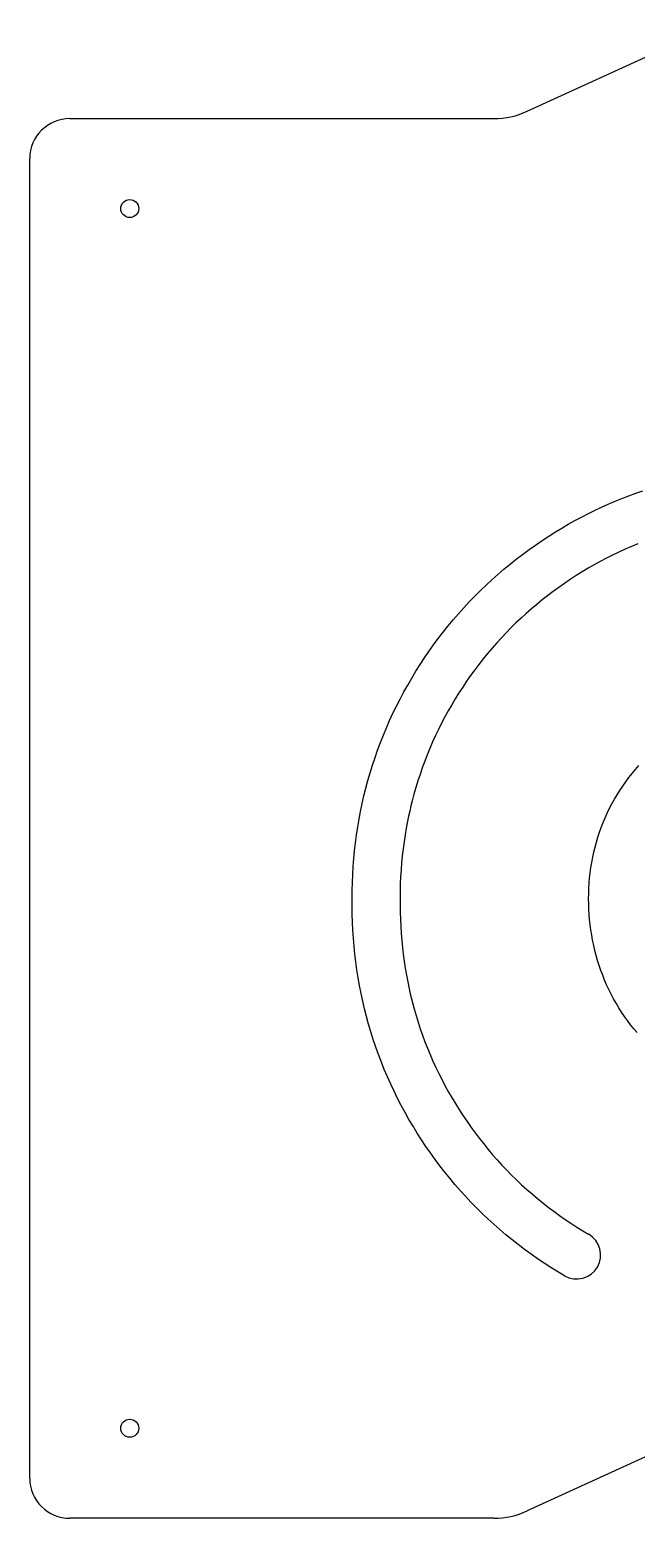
# Model space of a CAD drawing. Header units: millimetres. Extents: x 37794 to 38594, y -3801 to -3053.
# Drawn here: x 37794 to 38097, y -3801 to -3057 of the extents above; entities that cross this region are included whole.
import ezdxf

# ---------------------------------------------------------------- set-up
doc = ezdxf.new("R2010")
doc.units = ezdxf.units.MM

msp = doc.modelspace()

# ---------------------------------------------------------------- linework, layer by layer
at = {"color": 7, "linetype": 'Continuous', "lineweight": 25}
for p, q in [((38042.57, -3097.79), (38131.58, -3057.02)), ((37813.8, -3101.42), (38025.91, -3101.42)), ((37793.8, -3781.42), (37793.8, -3121.42)), ((38089.91, -3291.44), (38093.38, -3290.1)), ((38093.38, -3290.1), (38096.87, -3288.83)), ((38096.87, -3288.83), (38100.38, -3287.63)), ((38072.94, -3299.06), (38076.28, -3297.41)), ((38076.28, -3297.41), (38079.65, -3295.82)), ((38079.65, -3295.82), (38083.04, -3294.3)), ((38083.04, -3294.3), (38086.46, -3292.84)), ((38086.46, -3292.84), (38089.91, -3291.44)), ((38059.88, -3306.22), (38063.1, -3304.34)), ((38063.1, -3304.34), (38066.35, -3302.52)), ((38066.35, -3302.52), (38069.63, -3300.76)), ((38069.63, -3300.76), (38072.94, -3299.06)), ((38046.7, -3314.71), (38049.99, -3312.46)), ((38049.99, -3312.46), (38053.32, -3310.27)), ((38053.32, -3310.27), (38056.7, -3308.15)), ((38056.7, -3308.15), (38059.88, -3306.22)), ((38037.08, -3321.8), (38040.24, -3319.38)), ((38040.24, -3319.38), (38043.45, -3317.01)), ((38043.45, -3317.01), (38046.7, -3314.71)), ((38085.24, -3319.74), (38082.13, -3321.31)), ((38088.37, -3318.23), (38085.24, -3319.74)), ((38091.53, -3316.79), (38088.37, -3318.23)), ((38094.7, -3315.41), (38091.53, -3316.79)), ((38097.91, -3314.08), (38094.7, -3315.41)), ((38027.87, -3329.42), (38030.89, -3326.82)), ((38030.89, -3326.82), (38033.96, -3324.28)), ((38033.96, -3324.28), (38037.08, -3321.8)), ((38072.97, -3326.36), (38069.97, -3328.16)), ((38075.99, -3324.62), (38072.97, -3326.36)), ((38079.05, -3322.94), (38075.99, -3324.62)), ((38082.13, -3321.31), (38079.05, -3322.94)), ((38019.11, -3337.53), (38021.98, -3334.77)), ((38021.98, -3334.77), (38024.9, -3332.06)), ((38024.9, -3332.06), (38027.87, -3329.42)), ((38061.19, -3333.87), (38058.33, -3335.87)), ((38064.08, -3331.91), (38061.19, -3333.87)), ((38067.01, -3330.01), (38064.08, -3331.91)), ((38069.97, -3328.16), (38067.01, -3330.01)), ((38013.52, -3343.2), (38016.29, -3340.34)), ((38016.29, -3340.34), (38019.11, -3337.53)), ((38049.99, -3342.19), (38047.29, -3344.39)), ((38052.73, -3340.04), (38049.99, -3342.19)), ((38055.51, -3337.93), (38052.73, -3340.04)), ((38058.33, -3335.87), (38055.51, -3337.93)), ((38005.55, -3352.1), (38008.15, -3349.08)), ((38008.15, -3349.08), (38010.81, -3346.12)), ((38010.81, -3346.12), (38013.52, -3343.2)), ((38042.02, -3348.94), (38039.45, -3351.29)), ((38044.64, -3346.64), (38042.02, -3348.94)), ((38047.29, -3344.39), (38044.64, -3346.64)), ((38000.52, -3358.27), (38003.01, -3355.16)), ((38003.01, -3355.16), (38005.55, -3352.1)), ((38034.44, -3356.11), (38032.01, -3358.59)), ((38036.92, -3353.68), (38034.44, -3356.11)), ((38039.45, -3351.29), (38036.92, -3353.68)), ((37993.41, -3367.88), (37995.72, -3364.63)), ((37995.72, -3364.63), (37998.09, -3361.43)), ((37998.09, -3361.43), (38000.52, -3358.27)), ((38027.28, -3363.69), (38024.98, -3366.3)), ((38029.62, -3361.12), (38027.28, -3363.69)), ((38032.01, -3358.59), (38029.62, -3361.12)), ((37988.98, -3374.5), (37991.16, -3371.17)), ((37991.16, -3371.17), (37993.41, -3367.88)), ((38020.54, -3371.65), (38018.39, -3374.39)), ((38022.74, -3368.95), (38020.54, -3371.65)), ((38024.98, -3366.3), (38022.74, -3368.95)), ((37984.79, -3381.28), (37986.85, -3377.87)), ((37986.85, -3377.87), (37988.98, -3374.5)), ((38016.29, -3377.17), (38014.24, -3379.99)), ((38018.39, -3374.39), (38016.29, -3377.17)), ((37980.85, -3388.21), (37982.79, -3384.73)), ((37982.79, -3384.73), (37984.79, -3381.28)), ((38010.3, -3385.73), (38008.41, -3388.66)), ((38012.25, -3382.84), (38010.3, -3385.73)), ((38014.24, -3379.99), (38012.25, -3382.84)), ((37977.17, -3395.28), (37978.98, -3391.73)), ((37978.98, -3391.73), (37980.85, -3388.21)), ((38006.57, -3391.62), (38004.79, -3394.61)), ((38008.41, -3388.66), (38006.57, -3391.62)), ((37973.76, -3402.49), (37975.43, -3398.87)), ((37975.43, -3398.87), (37977.17, -3395.28)), ((38001.38, -3400.69), (37999.77, -3403.78)), ((38003.06, -3397.64), (38001.38, -3400.69)), ((38004.79, -3394.61), (38003.06, -3397.64)), ((37970.62, -3409.81), (37972.16, -3406.14)), ((37972.16, -3406.14), (37973.76, -3402.49)), ((37998.21, -3406.89), (37996.71, -3410.03)), ((37999.77, -3403.78), (37998.21, -3406.89)), ((37967.76, -3417.25), (37969.16, -3413.52)), ((37969.16, -3413.52), (37970.62, -3409.81)), ((37993.88, -3416.4), (37992.55, -3419.62)), ((37995.26, -3413.2), (37993.88, -3416.4)), ((37996.71, -3410.03), (37995.26, -3413.2)), ((37965.18, -3424.79), (37966.44, -3421.01)), ((37966.44, -3421.01), (37967.76, -3417.25)), ((37991.28, -3422.86), (37990.08, -3426.12)), ((37992.55, -3419.62), (37991.28, -3422.86)), ((37962.89, -3432.42), (37964, -3428.59)), ((37964, -3428.59), (37965.18, -3424.79)), ((37988.94, -3429.39), (37987.85, -3432.69)), ((37990.08, -3426.12), (37988.94, -3429.39)), ((38091.86, -3433.11), (38093.42, -3431.02)), ((38093.42, -3431.02), (38095.04, -3428.99)), ((38095.04, -3428.99), (38096.71, -3426.99)), ((38096.71, -3426.99), (38098.44, -3425.04)), ((37960.9, -3440.12), (37961.86, -3436.26)), ((37961.86, -3436.26), (37962.89, -3432.42)), ((37986.84, -3436.01), (37985.88, -3439.35)), ((37987.85, -3432.69), (37986.84, -3436.01)), ((38087.52, -3439.59), (38088.91, -3437.39)), ((38088.91, -3437.39), (38090.35, -3435.23)), ((38090.35, -3435.23), (38091.86, -3433.11)), ((37959.2, -3447.9), (37960.01, -3444)), ((37960.01, -3444), (37960.9, -3440.12)), ((37984.36, -3445.22), (37983.77, -3447.75)), ((37984.99, -3442.7), (37984.36, -3445.22)), ((37985.88, -3439.35), (37984.99, -3442.7)), ((38082.58, -3448.73), (38083.72, -3446.39)), ((38083.72, -3446.39), (38084.92, -3444.09)), ((38084.92, -3444.09), (38086.19, -3441.82)), ((38086.19, -3441.82), (38087.52, -3439.59)), ((37957.8, -3455.74), (37958.47, -3451.81)), ((37958.47, -3451.81), (37959.2, -3447.9)), ((37982.69, -3452.84), (37982.05, -3456.26)), ((37983.21, -3450.29), (37982.69, -3452.84)), ((37983.77, -3447.75), (37983.21, -3450.29)), ((38079.56, -3455.9), (38080.5, -3453.48)), ((38080.5, -3453.48), (38081.51, -3451.09)), ((38081.51, -3451.09), (38082.58, -3448.73)), ((37956.69, -3463.62), (37957.21, -3459.67)), ((37957.21, -3459.67), (37957.8, -3455.74)), ((37981.47, -3459.7), (37980.96, -3463.14)), ((37982.05, -3456.26), (37981.47, -3459.7)), ((38077.13, -3463.3), (38077.88, -3460.81)), ((38077.88, -3460.81), (38078.68, -3458.35)), ((38078.68, -3458.35), (38079.56, -3455.9)), ((37955.85, -3471.54), (37956.23, -3467.58)), ((37956.23, -3467.58), (37956.69, -3463.62)), ((37980.5, -3466.62), (37980.1, -3470.1)), ((37980.96, -3463.14), (37980.5, -3466.62)), ((38075.3, -3470.88), (38075.85, -3468.34)), ((38075.85, -3468.34), (38076.46, -3465.81)), ((38076.46, -3465.81), (38077.13, -3463.3)), ((37955.29, -3479.49), (37955.54, -3475.51)), ((37955.54, -3475.51), (37955.85, -3471.54)), ((37979.76, -3473.59), (37979.48, -3477.1)), ((37980.1, -3470.1), (37979.76, -3473.59)), ((38074.05, -3478.59), (38074.4, -3476.01)), ((38074.4, -3476.01), (38074.82, -3473.44)), ((38074.82, -3473.44), (38075.3, -3470.88)), ((37954.99, -3487.46), (37955.11, -3483.47)), ((37955.11, -3483.47), (37955.29, -3479.49)), ((37979.26, -3480.61), (37979.1, -3484.13)), ((37979.48, -3477.1), (37979.26, -3480.61)), ((38073.39, -3486.38), (38073.54, -3483.78)), ((38073.54, -3483.78), (38073.77, -3481.18)), ((38073.77, -3481.18), (38074.05, -3478.59)), ((37954.94, -3491.44), (37954.99, -3487.46)), ((37978.99, -3487.67), (37978.95, -3491.22)), ((37978.95, -3491.22), (37978.95, -3494.76)), ((37979.1, -3484.13), (37978.99, -3487.67)), ((38073.26, -3491.6), (38073.29, -3488.99)), ((38073.29, -3488.99), (38073.39, -3486.38)), ((37954.96, -3495.43), (37954.94, -3491.44)), ((37955.04, -3499.42), (37954.96, -3495.43)), ((37978.95, -3494.76), (37979.02, -3498.3)), ((37979.02, -3498.3), (37979.13, -3501.84)), ((38073.29, -3494.21), (38073.26, -3491.6)), ((38073.39, -3496.82), (38073.29, -3494.21)), ((38073.54, -3499.43), (38073.39, -3496.82)), ((37955.18, -3503.4), (37955.04, -3499.42)), ((37955.39, -3507.38), (37955.18, -3503.4)), ((37979.13, -3501.84), (37979.31, -3505.38)), ((37979.31, -3505.38), (37979.54, -3508.89)), ((38073.76, -3502.03), (38073.54, -3499.43)), ((38074.05, -3504.63), (38073.76, -3502.03)), ((38074.39, -3507.22), (38074.05, -3504.63)), ((37955.66, -3511.36), (37955.39, -3507.38)), ((37956, -3515.33), (37955.66, -3511.36)), ((37979.54, -3508.89), (37979.83, -3512.41)), ((37979.83, -3512.41), (37980.18, -3515.91)), ((38074.8, -3509.8), (38074.39, -3507.22)), ((38075.27, -3512.36), (38074.8, -3509.8)), ((38075.8, -3514.92), (38075.27, -3512.36)), ((37956.41, -3519.29), (37956, -3515.33)), ((37956.88, -3523.24), (37956.41, -3519.29)), ((37980.18, -3515.91), (37980.58, -3519.39)), ((37980.58, -3519.39), (37981.05, -3522.86)), ((38076.39, -3517.45), (38075.8, -3514.92)), ((38077.05, -3519.98), (38076.39, -3517.45)), ((38077.76, -3522.48), (38077.05, -3519.98)), ((37957.43, -3527.19), (37956.88, -3523.24)), ((37958.04, -3531.12), (37957.43, -3527.19)), ((37981.05, -3522.86), (37981.58, -3526.33)), ((37981.58, -3526.33), (37982.16, -3529.76)), ((38078.54, -3524.96), (38077.76, -3522.48)), ((38079.38, -3527.42), (38078.54, -3524.96)), ((38080.29, -3529.86), (38079.38, -3527.42)), ((37958.73, -3535.04), (37958.04, -3531.12)), ((37959.48, -3538.95), (37958.73, -3535.04)), ((37982.16, -3529.76), (37982.8, -3533.18)), ((37982.8, -3533.18), (37983.51, -3536.59)), ((38081.25, -3532.27), (38080.29, -3529.86)), ((38082.27, -3534.65), (38081.25, -3532.27)), ((38083.36, -3537.01), (38082.27, -3534.65)), ((37960.31, -3542.84), (37959.48, -3538.95)), ((37961.22, -3546.72), (37960.31, -3542.84)), ((37983.51, -3536.59), (37984.08, -3539.13)), ((37984.08, -3539.13), (37984.69, -3541.66)), ((37984.69, -3541.66), (37985.33, -3544.17)), ((38084.51, -3539.33), (38083.36, -3537.01)), ((38085.72, -3541.62), (38084.51, -3539.33)), ((38086.99, -3543.88), (38085.72, -3541.62)), ((37962.2, -3550.57), (37961.22, -3546.72)), ((37963.25, -3554.41), (37962.2, -3550.57)), ((37985.33, -3544.17), (37986, -3546.67)), ((37986, -3546.67), (37986.96, -3550.01)), ((37986.96, -3550.01), (37987.99, -3553.32)), ((38088.32, -3546.1), (38086.99, -3543.88)), ((38089.71, -3548.28), (38088.32, -3546.1)), ((38091.16, -3550.43), (38089.71, -3548.28)), ((38092.68, -3552.53), (38091.16, -3550.43)), ((37964.38, -3558.23), (37963.25, -3554.41)), ((37965.58, -3562.03), (37964.38, -3558.23)), ((37987.99, -3553.32), (37989.07, -3556.62)), ((37989.07, -3556.62), (37990.22, -3559.89)), ((38094.26, -3554.59), (38092.68, -3552.53)), ((38095.89, -3556.6), (38094.26, -3554.59)), ((38097.59, -3558.57), (38095.89, -3556.6)), ((37966.85, -3565.8), (37965.58, -3562.03)), ((37990.22, -3559.89), (37991.43, -3563.14)), ((37991.43, -3563.14), (37992.7, -3566.37)), ((37968.2, -3569.55), (37966.85, -3565.8)), ((37969.61, -3573.27), (37968.2, -3569.55)), ((37992.7, -3566.37), (37994.03, -3569.58)), ((37994.03, -3569.58), (37995.42, -3572.77)), ((37995.42, -3572.77), (37996.87, -3575.94)), ((37971.1, -3576.97), (37969.61, -3573.27)), ((37972.66, -3580.64), (37971.1, -3576.97)), ((37996.87, -3575.94), (37998.38, -3579.08)), ((37998.38, -3579.08), (37999.95, -3582.19)), ((37974.29, -3584.27), (37972.66, -3580.64)), ((37975.98, -3587.88), (37974.29, -3584.27)), ((37977.74, -3591.46), (37975.98, -3587.88)), ((37999.95, -3582.19), (38001.57, -3585.27)), ((38001.57, -3585.27), (38003.26, -3588.32)), ((37979.57, -3595), (37977.74, -3591.46)), ((37981.46, -3598.51), (37979.57, -3595)), ((38003.26, -3588.32), (38004.99, -3591.34)), ((38004.99, -3591.34), (38006.78, -3594.33)), ((38006.78, -3594.33), (38008.63, -3597.28)), ((37983.42, -3601.98), (37981.46, -3598.51)), ((37985.44, -3605.42), (37983.42, -3601.98)), ((38008.63, -3597.28), (38010.53, -3600.2)), ((38010.53, -3600.2), (38012.48, -3603.09)), ((37987.52, -3608.81), (37985.44, -3605.42)), ((37989.67, -3612.17), (37987.52, -3608.81)), ((38012.48, -3603.09), (38014.48, -3605.94)), ((38014.48, -3605.94), (38016.54, -3608.75)), ((38016.54, -3608.75), (38018.65, -3611.53)), ((37991.88, -3615.48), (37989.67, -3612.17)), ((37994.15, -3618.76), (37991.88, -3615.48)), ((38018.65, -3611.53), (38020.8, -3614.26)), ((38020.8, -3614.26), (38023.01, -3616.96)), ((38023.01, -3616.96), (38025.26, -3619.61)), ((37996.48, -3621.99), (37994.15, -3618.76)), ((37998.87, -3625.18), (37996.48, -3621.99)), ((38001.32, -3628.32), (37998.87, -3625.18)), ((38025.26, -3619.61), (38027.56, -3622.22)), ((38027.56, -3622.22), (38029.91, -3624.79)), ((38029.91, -3624.79), (38032.31, -3627.31)), ((38003.82, -3631.42), (38001.32, -3628.32)), ((38006.38, -3634.47), (38003.82, -3631.42)), ((38032.31, -3627.31), (38034.75, -3629.79)), ((38034.75, -3629.79), (38037.23, -3632.22)), ((38037.23, -3632.22), (38039.76, -3634.61)), ((38009, -3637.47), (38006.38, -3634.47)), ((38011.68, -3640.42), (38009, -3637.47)), ((38039.76, -3634.61), (38042.34, -3636.95)), ((38042.34, -3636.95), (38044.96, -3639.25)), ((38044.96, -3639.25), (38047.62, -3641.49)), ((38014.4, -3643.32), (38011.68, -3640.42)), ((38017.19, -3646.17), (38014.4, -3643.32)), ((38020.02, -3648.97), (38017.19, -3646.17)), ((38047.62, -3641.49), (38050.32, -3643.69)), ((38050.32, -3643.69), (38053.06, -3645.84)), ((38053.06, -3645.84), (38055.84, -3647.93)), ((38022.91, -3651.71), (38020.02, -3648.97)), ((38025.85, -3654.4), (38022.91, -3651.71)), ((38028.84, -3657.04), (38025.85, -3654.4)), ((38055.84, -3647.93), (38058.66, -3649.98)), ((38058.66, -3649.98), (38061.51, -3651.97)), ((38061.51, -3651.97), (38064.4, -3653.91)), ((38064.4, -3653.91), (38067.33, -3655.79)), ((38031.88, -3659.61), (38028.84, -3657.04)), ((38034.96, -3662.14), (38031.88, -3659.61)), ((38038.09, -3664.6), (38034.96, -3662.14)), ((38067.33, -3655.79), (38070.29, -3657.63)), ((38070.29, -3657.63), (38073.28, -3659.4)), ((38041.27, -3667), (38038.09, -3664.6)), ((38044.49, -3669.35), (38041.27, -3667)), ((38047.75, -3671.63), (38044.49, -3669.35)), ((38051.06, -3673.86), (38047.75, -3671.63)), ((38054.4, -3676.02), (38051.06, -3673.86)), ((38057.79, -3678.12), (38054.4, -3676.02)), ((38061.22, -3680.15), (38057.79, -3678.12)), ((38131.58, -3757.02), (38042.57, -3797.79)), ((38025.91, -3801.42), (37813.8, -3801.42))]:
    msp.add_line(p, q, dxfattribs=at)
for centre in [(37843.8, -3146.42), (37843.8, -3756.42)]:
    msp.add_circle(centre, 4.5, dxfattribs=at)
for centre, radius, start, end in [((37813.8, -3121.42), 20, 90, 180), ((38025.91, -3061.42), 40, 270, 294.61058), ((38067.25, -3669.78), 12, 239.82783, 59.82783), ((37813.8, -3781.42), 20, 180, 270), ((38025.91, -3761.42), 40, 270, 294.61058)]:
    msp.add_arc(centre, radius, start, end, dxfattribs=at)

doc.saveas('drawing.dxf')
